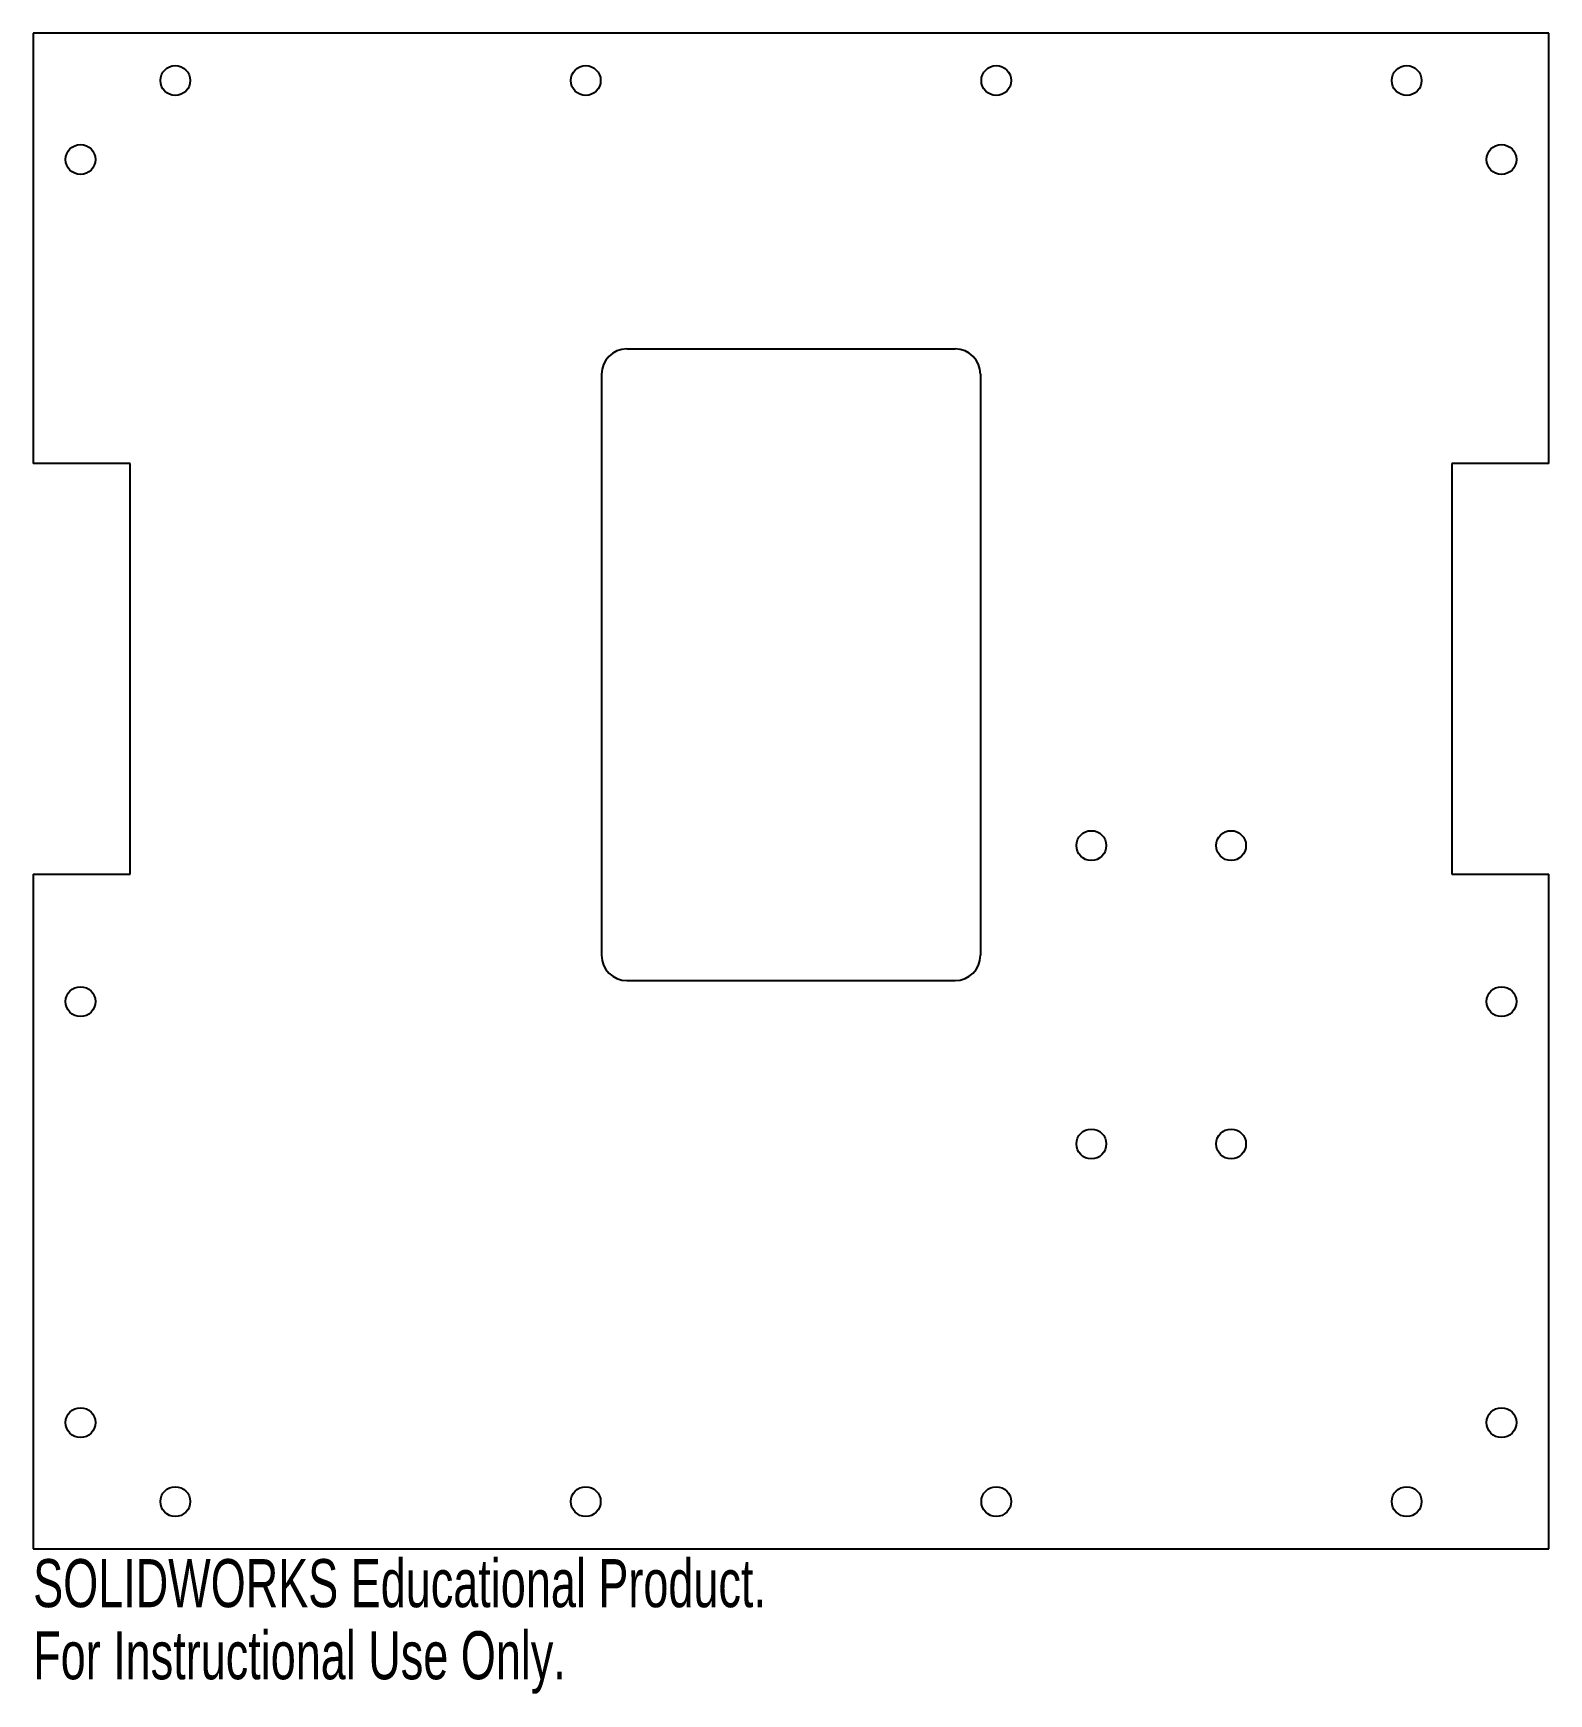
# Model space of a CAD drawing. Header units: millimetres. Extents: x 0 to 152, y -15 to 152.
import ezdxf

# ---------------------------------------------------------------- set-up
doc = ezdxf.new("R2010")
doc.units = ezdxf.units.MM
doc.styles.add('SLDTEXTSTYLE0', font='TXT', dxfattribs={"width": 0.7})

msp = doc.modelspace()

# ---------------------------------------------------------------- linework, layer by layer
at = {"color": 7, "linetype": 'Continuous', "lineweight": 25}
for p, q in [((0, 152.4), (0, 109.14)), ((152.4, 152.4), (0, 152.4)), ((152.4, 109.14), (152.4, 152.4)), ((59.69, 120.65), (92.71, 120.65)), ((57.15, 118.11), (57.15, 59.69)), ((95.25, 118.11), (95.25, 59.69)), ((9.75, 109.14), (0, 109.14)), ((9.75, 67.86), (9.75, 109.14)), ((152.4, 109.14), (142.65, 109.14)), ((142.65, 109.14), (142.65, 67.86)), ((0, 67.86), (0, 0)), ((0, 67.86), (9.75, 67.86)), ((142.65, 67.86), (152.4, 67.86)), ((152.4, 0), (152.4, 67.86)), ((59.69, 57.15), (92.71, 57.15)), ((0, 0), (152.4, 0))]:
    msp.add_line(p, q, dxfattribs=at)
for centre in [(14.29, 147.64), (55.56, 147.64), (96.84, 147.64), (138.11, 147.64), (4.76, 139.7), (147.64, 139.7), (106.4, 70.72), (120.45, 70.72), (4.76, 55.03), (147.64, 55.03), (106.4, 40.72), (120.45, 40.72), (4.76, 12.7), (147.64, 12.7), (14.29, 4.76), (55.56, 4.76), (96.84, 4.76), (138.11, 4.76)]:
    msp.add_circle(centre, 1.5, dxfattribs=at)
for centre, start, end in [((59.69, 118.11), 90, 180), ((92.71, 118.11), 0, 90), ((59.69, 59.69), 180, 270), ((92.71, 59.69), 270, 0)]:
    msp.add_arc(centre, 2.54, start, end, dxfattribs=at)

# ---------------------------------------------------------------- texts
at = {"color": 7, "linetype": 'Continuous', "char_height": 4.8336, "attachment_point": 1, "style": 'SLDTEXTSTYLE0'}
for s, insert in [('SOLIDWORKS Educational Product.', (0, -1.02)), ('For Instructional Use Only.', (0, -8.27))]:
    msp.add_mtext(s, dxfattribs=dict(at, insert=insert))

doc.saveas('drawing.dxf')
